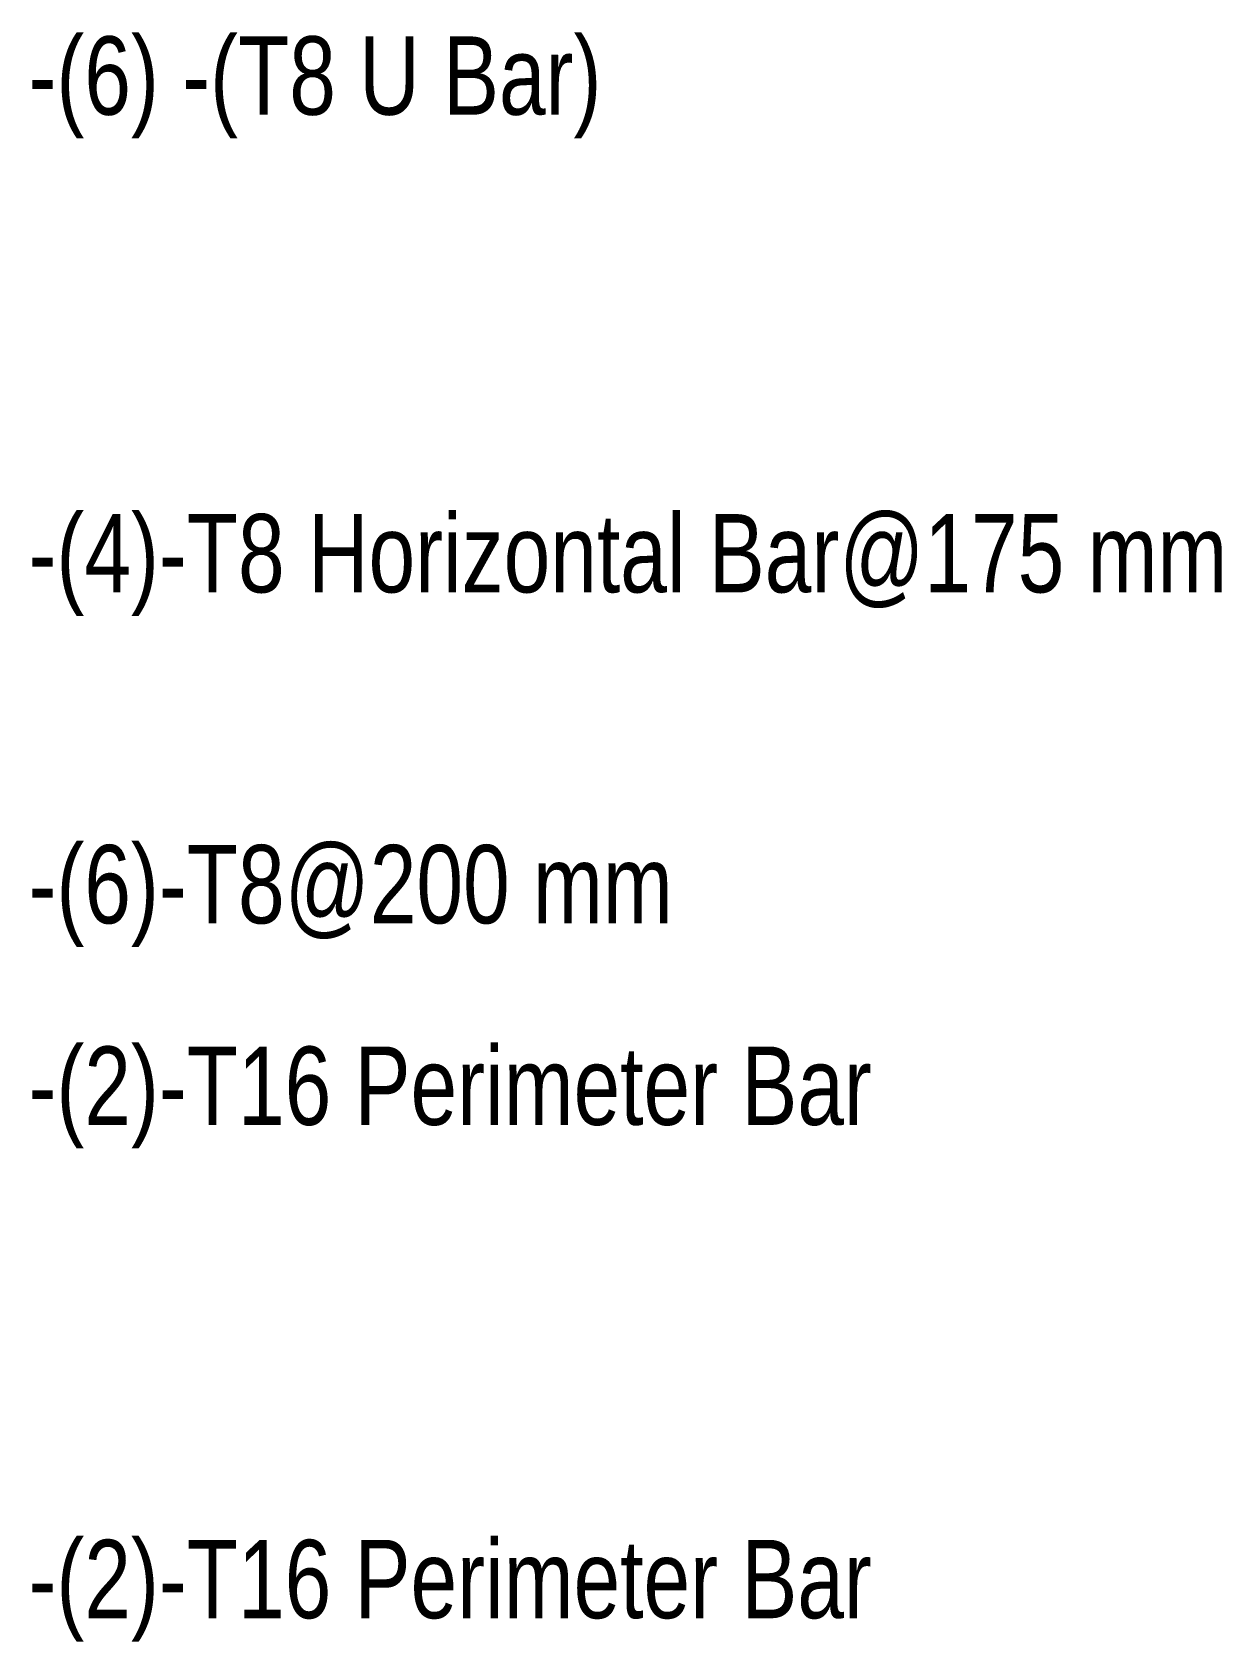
# Model space of a CAD drawing. Header units: millimetres. Extents: x -1209 to 17985, y -2296 to 18684.
# Drawn here: x 3161 to 4679, y 2799 to 4852 of the extents above; entities that cross this region are included whole.
import ezdxf

# ---------------------------------------------------------------- set-up
doc = ezdxf.new("R2010")
doc.units = ezdxf.units.MM
doc.layers.add('S-RBAR-IDEN', color=171, linetype='Continuous', lineweight=9)
doc.styles.add('Nirmala UI Semilight', font='NirmalaS.ttf', dxfattribs={"width": 0.8, "height": 100})

msp = doc.modelspace()

# ---------------------------------------------------------------- texts
at = {"layer": 'S-RBAR-IDEN', "char_height": 100, "attachment_point": 1, "style": 'Nirmala UI Semilight'}
for s, insert, width in [('-(6) -(T8 U Bar)', (3156.35508, 4847.01699), 872.236), ('-(4)-T8 Horizontal Bar@175 mm', (3156.35508, 4237.5326), 1865.0458), ('-(6)-T8@200 mm', (3156.35508, 3815.25939), 1010.7676), ('-(2)-T16 Perimeter Bar', (3156.35508, 3558.09456), 1282.7), ('-(2)-T16 Perimeter Bar', (3156.35508, 2928.65621), 1282.7)]:
    msp.add_mtext(s, dxfattribs=dict(at, insert=insert, width=width))

doc.saveas('drawing.dxf')
